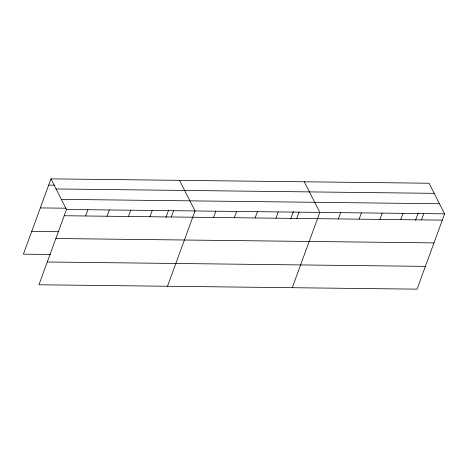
<?xml version="1.0" encoding="UTF-8"?>
<svg xmlns="http://www.w3.org/2000/svg" width="468" height="468" viewBox="0 0 468 468"><rect width="100%" height="100%" fill="white"/><g stroke="black" fill="none" stroke-linecap="round" stroke-linejoin="round"><path stroke-width="0.7" d="M50.959 178.852L66.491 209.465L38.932 284.766L417.041 289.148L444.6 213.841L429.068 183.234L50.959 178.852L23.4 254.159L50.538 254.469M85.621 215.982L87.914 209.711M107.043 216.234L109.342 209.956M128.472 216.479L130.765 210.208M149.9 216.731L152.194 210.454M165.935 217.444L168.638 210.068M171.323 216.976L173.622 210.705M167.491 286.252L195.045 210.951L179.513 180.344M213.548 217.468L215.842 211.191M234.345 217.708L236.638 211.431M255.142 217.948L257.435 211.676M275.933 218.187L278.232 211.916M290.716 218.889L293.413 211.513M296.73 218.427L299.029 212.156M292.266 287.703L319.825 212.396L304.294 181.789M338.323 218.913L340.622 212.636M359.12 219.153L361.413 212.881M379.917 219.393L382.21 213.121M400.713 219.632L403.006 213.361M415.49 220.334L418.193 212.958M421.51 219.872L423.803 213.601M48.66 185.129L54.376 185.193M56.084 188.955L434.193 193.337M61.361 199.362L439.475 203.744M40.324 207.909L66.035 208.207M66.491 209.465L444.6 213.841M64.192 215.736L442.307 220.118M31.736 231.379L58.874 231.689M55.856 238.516L433.971 242.898M47.268 261.986L425.377 266.368"/></g></svg>
